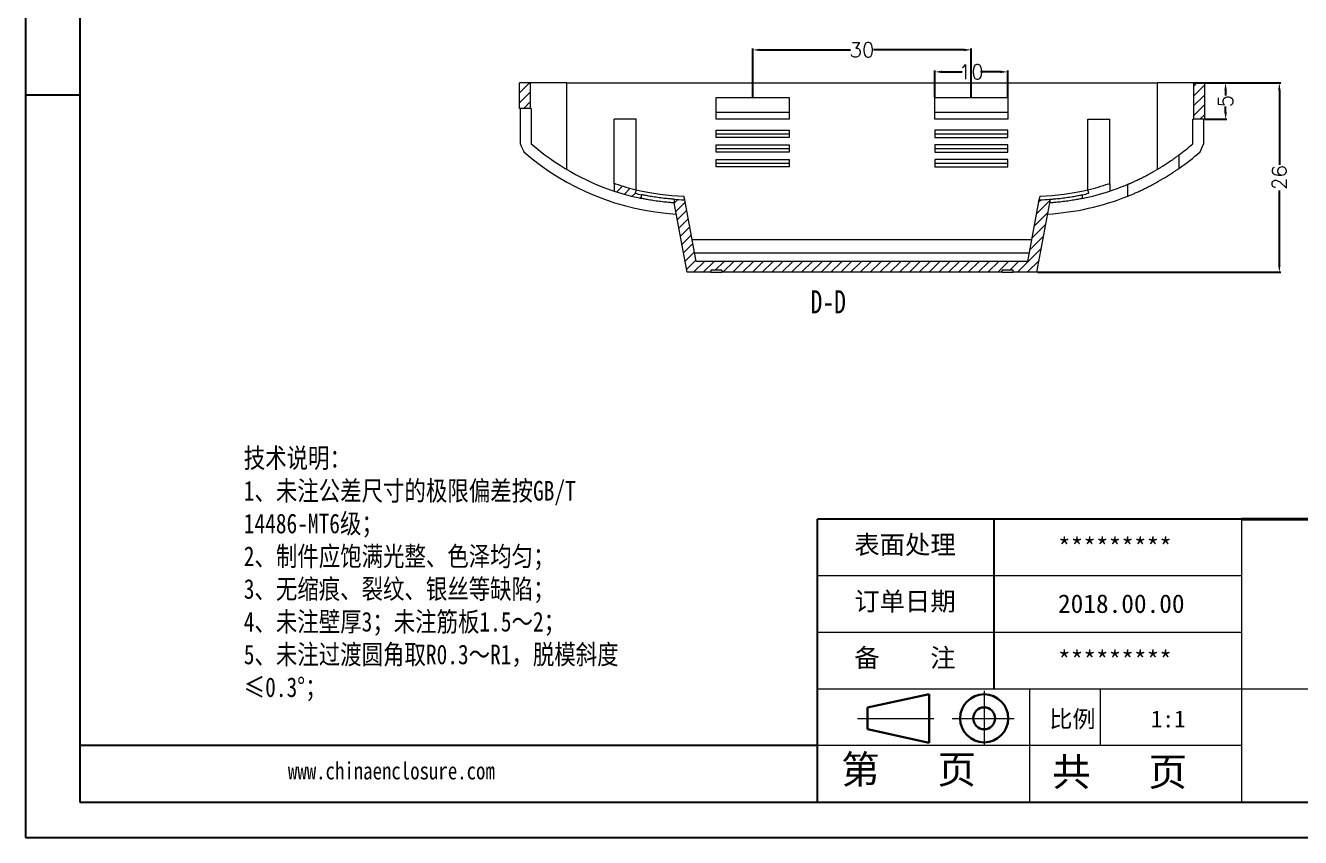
# Model space of a CAD drawing. Header units: inches. Extents: x 3010 to 3809, y 1126 to 1333.
# Drawn here: x 3009.9 to 3184.9, y 1128.8 to 1240.2 of the extents above; entities that cross this region are included whole.
import ezdxf

# ---------------------------------------------------------------- set-up
doc = ezdxf.new("R2010")
doc.units = ezdxf.units.IN
doc.header["$LTSCALE"] = 15
doc.linetypes.add('CENTER2', pattern=[28.575, 19.05, -3.175, 3.175, -3.175])
doc.layers.add('文字', color=81, linetype='Continuous')
for name, color, linetype, lineweight in [('粗实线', 7, 'Continuous', 30), ('细实线', 3, 'Continuous', 9), ('细点划线', 2, 'CENTER2', 9)]:
    doc.layers.add(name, color=color, linetype=linetype, lineweight=lineweight)
doc.styles.add('SLDTEXTSTYLE0', font='TXT', dxfattribs={"width": 0.75})
doc.styles.get("Standard").update_dxf_attribs({"font": 'txt', "bigfont": 'gbcbig.shx'})
doc.styles.add('宋体', font='', dxfattribs={"width": 0.8, "height": 3.5})
doc.styles.get('宋体').set_extended_font_data('SimSun')
doc.dimstyles.new('2.5', dxfattribs={"dimtxt": 2, "dimasz": 1, "dimexe": 0.18, "dimexo": 0.0625, "dimgap": 0.09, "dimtad": 0, "dimdsep": 46, "dimtxsty": 'Standard', "dimcen": 1, "dimclrd": 3, "dimclre": 3, "dimadec": 0, "dimazin": 2, "dimtfac": 1, "dimtofl": 0, "dimtmove": 0, "dimatfit": 3, "dimfxl": 1, "dimtolj": 1, "dimtzin": 0, "dimarcsym": 0})

# ---------------------------------------------------------------- blocks, each defined once
blk = doc.blocks.new('*D323')
at = {"color": 3, "lineweight": -2}
for p, q in [((3171.82, 1232.34), (3182.22, 1232.34)), ((3182.04, 1231.34), (3182.04, 1221.1)), ((3182.04, 1207.34), (3182.04, 1217.58)), ((3148.82, 1206.34), (3182.22, 1206.34))]:
    blk.add_line(p, q, dxfattribs=at)
at = {"color": 3}
for points in [[(3181.87, 1231.34), (3182.2, 1231.34), (3182.04, 1232.34)], [(3181.87, 1207.34), (3182.2, 1207.34), (3182.04, 1206.34)]]:
    blk.add_solid(points, dxfattribs=at)
at = {"layer": 'Defpoints', "color": 0}
for p in [(3171.75, 1232.34), (3182.04, 1232.34), (3148.75, 1206.34)]:
    blk.add_point(p, dxfattribs=at)
at = {"color": 0, "insert": (3182.04, 1219.34), "char_height": 2, "attachment_point": 5, "rotation": 90}
blk.add_mtext('\\A1;26', dxfattribs=at)
blk = doc.blocks.new('*D324')
at = {"color": 3, "lineweight": -2}
for p, q in [((3170.32, 1232.34), (3174.84, 1232.34)), ((3174.66, 1231.34), (3174.66, 1230.6)), ((3174.66, 1228.34), (3174.66, 1229.08)), ((3171.82, 1227.34), (3174.84, 1227.34))]:
    blk.add_line(p, q, dxfattribs=at)
at = {"color": 3}
for points in [[(3174.49, 1231.34), (3174.83, 1231.34), (3174.66, 1232.34)], [(3174.49, 1228.34), (3174.83, 1228.34), (3174.66, 1227.34)]]:
    blk.add_solid(points, dxfattribs=at)
at = {"layer": 'Defpoints', "color": 0}
for p in [(3170.25, 1232.34), (3174.66, 1232.34), (3171.75, 1227.34)]:
    blk.add_point(p, dxfattribs=at)
at = {"color": 0, "insert": (3174.66, 1229.84), "char_height": 2, "attachment_point": 5, "rotation": 90}
blk.add_mtext('\\A1;5', dxfattribs=at)
blk = doc.blocks.new('*D325')
at = {"color": 3, "lineweight": -2}
for p, q in [((3109.75, 1230.4), (3109.75, 1237.05)), ((3110.75, 1236.87), (3123.16, 1236.87)), ((3138.75, 1236.87), (3126.34, 1236.87)), ((3139.75, 1230.4), (3139.75, 1237.05))]:
    blk.add_line(p, q, dxfattribs=at)
at = {"color": 3}
for points in [[(3110.75, 1237.03), (3110.75, 1236.7), (3109.75, 1236.87)], [(3138.75, 1237.03), (3138.75, 1236.7), (3139.75, 1236.87)]]:
    blk.add_solid(points, dxfattribs=at)
at = {"layer": 'Defpoints', "color": 0}
for p in [(3139.75, 1236.87), (3109.75, 1230.34), (3139.75, 1230.34)]:
    blk.add_point(p, dxfattribs=at)
at = {"color": 0, "insert": (3124.75, 1236.87), "char_height": 2, "attachment_point": 5}
blk.add_mtext('\\A1;30', dxfattribs=at)
blk = doc.blocks.new('*D329')
at = {"color": 3, "lineweight": -2}
for p, q in [((3134.75, 1230.4), (3134.75, 1234.03)), ((3135.75, 1233.85), (3138.5, 1233.85)), ((3143.75, 1233.85), (3141.01, 1233.85)), ((3144.75, 1230.4), (3144.75, 1234.03))]:
    blk.add_line(p, q, dxfattribs=at)
at = {"color": 3}
for points in [[(3135.75, 1234.02), (3135.75, 1233.68), (3134.75, 1233.85)], [(3143.75, 1234.02), (3143.75, 1233.68), (3144.75, 1233.85)]]:
    blk.add_solid(points, dxfattribs=at)
at = {"layer": 'Defpoints', "color": 0}
for p in [(3144.75, 1233.85), (3134.75, 1230.34), (3144.75, 1230.34)]:
    blk.add_point(p, dxfattribs=at)
at = {"color": 0, "insert": (3139.75, 1233.85), "char_height": 2, "attachment_point": 5}
blk.add_mtext('\\A1;10', dxfattribs=at)

msp = doc.modelspace()

# ---------------------------------------------------------------- hatches: boundary and pattern name
at = {"linetype": 'Continuous', "lineweight": 0}
h = msp.add_hatch(dxfattribs=at)
h.set_pattern_fill('ANSI31', color=4, scale=0.3, style=0)
h.paths.add_polyline_path([(3079.254, 1228.84), (3079.254, 1232.34), (3077.754, 1232.34), (3077.754, 1228.84)], flags=0)
h = msp.add_hatch(dxfattribs=at)
h.set_pattern_fill('ANSI31', color=4, scale=0.3, style=0)
h.paths.add_polyline_path([(3171.754, 1227.34), (3171.754, 1232.34), (3170.254, 1232.34), (3170.254, 1227.34)], flags=0)
h = msp.add_hatch(dxfattribs=at)
h.set_pattern_fill('ANSI31', color=4, scale=0.3, style=0)
edge = h.paths.add_edge_path(flags=0)
edge.add_line((3090.917, 1218.486), (3090.754, 1218.486))
edge.add_line((3090.754, 1218.486), (3090.754, 1217.486))
edge.add_arc((3101.312, 1249.279), 33.5, 251.62921, 258.21276)
edge.add_line((3094.469, 1216.485), (3094.469, 1216.996))
edge.add_arc((3101.312, 1249.279), 33, 256.55246, 258.03154, ccw=False)
edge.add_line((3093.638, 1217.184), (3093.754, 1217.67))
edge.add_arc((3101.312, 1249.279), 32.5, 251.34624, 256.55246, ccw=False)
h = msp.add_hatch(dxfattribs=at)
h.set_pattern_fill('ANSI31', color=4, scale=0.3, style=0)
edge = h.paths.add_edge_path(flags=0)
edge.add_line((3104.004, 1206.64), (3105.504, 1206.64))
edge.add_line((3105.504, 1206.64), (3105.504, 1206.34))
edge.add_line((3105.504, 1206.34), (3144.004, 1206.34))
edge.add_line((3144.004, 1206.34), (3144.004, 1206.64))
edge.add_line((3144.004, 1206.64), (3145.504, 1206.64))
edge.add_line((3145.504, 1206.64), (3145.504, 1206.34))
edge.add_line((3145.504, 1206.34), (3148.754, 1206.34))
edge.add_line((3148.754, 1206.34), (3150.54, 1215.861))
edge.add_line((3150.54, 1215.861), (3150.54, 1216.362))
edge.add_arc((3148.196, 1249.279), 33, 271.74934, 274.07197, ccw=False)
edge.add_line((3149.204, 1216.294), (3149.094, 1216.291))
edge.add_line((3149.094, 1216.291), (3147.509, 1207.84))
edge.add_line((3147.509, 1207.84), (3101.999, 1207.84))
edge.add_line((3101.999, 1207.84), (3100.415, 1216.291))
edge.add_line((3100.415, 1216.291), (3100.305, 1216.294))
edge.add_arc((3101.312, 1249.279), 33, 265.92803, 268.25066, ccw=False)
edge.add_line((3098.969, 1216.362), (3098.969, 1215.861))
edge.add_line((3098.969, 1215.861), (3100.754, 1206.34))
edge.add_line((3100.754, 1206.34), (3104.004, 1206.34))
edge.add_line((3104.004, 1206.34), (3104.004, 1206.64))

# ---------------------------------------------------------------- linework, layer by layer
for p, q in [((3009.94, 1332.56), (3009.94, 1128.767)), ((3017.398, 1327.708), (3017.398, 1133.619)), ((3017.398, 1230.664), (3009.94, 1230.664)), ((3009.94, 1223.116), (3009.94, 1128.767)), ((3176.857, 1172.437), (3118.63, 1172.437)), ((3118.63, 1133.619), (3118.63, 1172.437)), ((3142.891, 1149.146), (3142.891, 1172.437)), ((3118.63, 1141.383), (3017.398, 1141.383)), ((3017.398, 1133.619), (3293.31, 1133.619)), ((3009.94, 1128.767), (3298.162, 1128.767)), ((3009.94, 1128.767), (3143.376, 1128.767))]:
    msp.add_line(p, q)
at = {"color": 7, "linetype": 'Continuous', "lineweight": 15}
for p, q in [((3077.754, 1228.84), (3077.754, 1232.34)), ((3079.254, 1232.34), (3077.754, 1232.34)), ((3079.254, 1228.84), (3079.254, 1232.34)), ((3084.254, 1232.34), (3079.254, 1232.34)), ((3084.254, 1220.447), (3084.254, 1232.34)), ((3084.254, 1232.34), (3165.254, 1232.34)), ((3165.254, 1232.34), (3165.254, 1220.447)), ((3170.254, 1232.34), (3165.254, 1232.34)), ((3170.254, 1232.34), (3170.254, 1227.34)), ((3171.754, 1232.34), (3170.254, 1232.34)), ((3171.754, 1232.34), (3171.754, 1227.34)), ((3104.754, 1227.34), (3104.754, 1230.34)), ((3104.754, 1230.34), (3114.754, 1230.34)), ((3114.754, 1230.34), (3114.754, 1227.34)), ((3134.754, 1227.34), (3134.754, 1230.34)), ((3134.754, 1230.34), (3144.754, 1230.34)), ((3144.754, 1230.34), (3144.754, 1227.34)), ((3079.254, 1228.84), (3077.754, 1228.84)), ((3077.817, 1228.84), (3077.817, 1224.025)), ((3079.254, 1228.84), (3079.336, 1228.84)), ((3079.336, 1228.84), (3079.336, 1223.995)), ((3093.754, 1227.34), (3090.754, 1227.34)), ((3090.754, 1218.486), (3090.754, 1227.34)), ((3093.754, 1217.67), (3093.754, 1227.34)), ((3104.754, 1228.34), (3114.754, 1228.34)), ((3114.754, 1227.34), (3104.754, 1227.34)), ((3134.754, 1228.34), (3144.754, 1228.34)), ((3144.754, 1227.34), (3134.754, 1227.34)), ((3155.754, 1217.67), (3155.754, 1227.34)), ((3155.754, 1227.34), (3158.754, 1227.34)), ((3158.754, 1218.486), (3158.754, 1227.34)), ((3170.173, 1223.995), (3170.173, 1227.34)), ((3170.173, 1227.34), (3170.254, 1227.34)), ((3171.754, 1227.34), (3170.254, 1227.34)), ((3171.692, 1224.024), (3171.692, 1227.34)), ((3104.754, 1224.84), (3104.754, 1225.84)), ((3104.754, 1225.84), (3114.754, 1225.84)), ((3104.754, 1225.34), (3114.754, 1225.34)), ((3114.754, 1225.84), (3114.754, 1224.84)), ((3144.754, 1225.84), (3134.754, 1225.84)), ((3134.754, 1225.84), (3134.754, 1224.84)), ((3134.754, 1225.34), (3144.754, 1225.34)), ((3144.754, 1224.84), (3144.754, 1225.84)), ((3114.754, 1224.84), (3104.754, 1224.84)), ((3104.754, 1222.84), (3104.754, 1223.84)), ((3104.754, 1223.84), (3114.754, 1223.84)), ((3104.754, 1223.34), (3114.754, 1223.34)), ((3114.754, 1223.84), (3114.754, 1222.84)), ((3134.754, 1224.84), (3144.754, 1224.84)), ((3144.754, 1223.84), (3134.754, 1223.84)), ((3134.754, 1223.84), (3134.754, 1222.84)), ((3134.754, 1223.34), (3144.754, 1223.34)), ((3144.754, 1222.84), (3144.754, 1223.84)), ((3171.157, 1222.863), (3171.692, 1224.024)), ((3114.754, 1222.84), (3104.754, 1222.84)), ((3104.754, 1220.84), (3104.754, 1221.84)), ((3104.754, 1221.84), (3114.754, 1221.84)), ((3114.754, 1221.84), (3114.754, 1220.84)), ((3134.754, 1222.84), (3144.754, 1222.84)), ((3144.754, 1221.84), (3134.754, 1221.84)), ((3134.754, 1221.84), (3134.754, 1220.84)), ((3144.754, 1220.84), (3144.754, 1221.84)), ((3168.254, 1222.448), (3168.254, 1220.597)), ((3104.754, 1221.34), (3114.754, 1221.34)), ((3114.754, 1220.84), (3104.754, 1220.84)), ((3134.754, 1221.34), (3144.754, 1221.34)), ((3134.754, 1220.84), (3144.754, 1220.84)), ((3090.917, 1218.486), (3090.754, 1218.486)), ((3090.754, 1218.486), (3090.754, 1217.486)), ((3158.591, 1218.486), (3158.754, 1218.486)), ((3158.754, 1218.486), (3158.754, 1217.486)), ((3161.254, 1216.806), (3161.254, 1218.429)), ((3093.754, 1217.67), (3093.638, 1217.184)), ((3094.469, 1216.485), (3094.469, 1216.996)), ((3098.969, 1216.362), (3098.969, 1215.861)), ((3100.305, 1216.294), (3100.415, 1216.291)), ((3100.415, 1216.291), (3100.32, 1216.794)), ((3101.999, 1207.84), (3100.415, 1216.291)), ((3147.509, 1207.84), (3149.094, 1216.291)), ((3149.094, 1216.291), (3149.188, 1216.794)), ((3149.094, 1216.291), (3149.204, 1216.294)), ((3150.54, 1216.362), (3150.54, 1215.861)), ((3155.04, 1216.485), (3155.04, 1216.996)), ((3155.871, 1217.184), (3155.754, 1217.67)), ((3100.754, 1206.34), (3098.969, 1215.861)), ((3148.754, 1206.34), (3150.54, 1215.861)), ((3101.437, 1210.84), (3148.072, 1210.84)), ((3147.72, 1208.965), (3101.788, 1208.965)), ((3147.509, 1207.84), (3101.999, 1207.84)), ((3104.004, 1206.34), (3100.754, 1206.34)), ((3104.004, 1206.64), (3104.004, 1206.34)), ((3105.504, 1206.64), (3104.004, 1206.64)), ((3104.004, 1206.34), (3105.504, 1206.34)), ((3105.504, 1206.64), (3105.504, 1206.34)), ((3144.004, 1206.34), (3105.504, 1206.34)), ((3145.504, 1206.64), (3144.004, 1206.64)), ((3144.004, 1206.34), (3144.004, 1206.64)), ((3144.004, 1206.34), (3145.504, 1206.34)), ((3145.504, 1206.34), (3145.504, 1206.64)), ((3148.754, 1206.34), (3145.504, 1206.34))]:
    msp.add_line(p, q, dxfattribs=at)
for centre, radius, start, end in [((3101.312, 1249.279), 33.5, 229.00365, 251.62921), ((3148.196, 1249.279), 33.5, 306.78023, 310.99635), ((3101.312, 1249.279), 35, 228.9986, 266.62901), ((3148.196, 1249.279), 35, 304.96575, 310.99698), ((3101.312, 1249.279), 32.5, 251.34624, 256.55246), ((3148.196, 1249.279), 32.5, 283.44754, 288.65376), ((3148.196, 1249.279), 33.5, 288.37079, 292.94156), ((3101.312, 1249.279), 33.5, 251.62921, 258.21276), ((3101.312, 1249.279), 33, 256.55246, 258.03154), ((3101.312, 1249.279), 32.5, 256.55246, 268.25066), ((3101.312, 1249.279), 33, 265.92803, 268.25066), ((3148.196, 1249.279), 32.5, 271.74934, 283.44754), ((3148.196, 1249.279), 33, 271.74934, 274.07197), ((3148.196, 1249.279), 35, 273.37099, 291.90611), ((3148.196, 1249.279), 33.5, 281.78724, 288.37079), ((3148.196, 1249.279), 33, 281.96846, 283.44754)]:
    msp.add_arc(centre, radius, start, end, dxfattribs=at)
for points, knots in [([(3077.815, 1224.025), (3077.889, 1223.865), (3077.963, 1223.704), (3078.037, 1223.544), (3078.089, 1223.43), (3078.142, 1223.317), (3078.194, 1223.204), (3078.246, 1223.09), (3078.299, 1222.977), (3078.351, 1222.864)], [0, 0, 0, 0, 0.0005303301, 0.0005303301, 0.0005303301, 0.0009046612, 0.0009046612, 0.0009046612, 0.0012789924, 0.0012789924, 0.0012789924, 0.0012789924]), ([(3161.254, 1218.429), (3161.254, 1218.429), (3161.281, 1218.44), (3161.384, 1218.484), (3161.462, 1218.517), (3161.66, 1218.604), (3161.781, 1218.657), (3162.065, 1218.784), (3162.222, 1218.856), (3162.567, 1219.017), (3162.755, 1219.107), (3163.145, 1219.298), (3163.348, 1219.4), (3163.767, 1219.617), (3163.981, 1219.73), (3164.41, 1219.963), (3164.625, 1220.083), (3165.272, 1220.454), (3165.687, 1220.704), (3166.481, 1221.205), (3166.842, 1221.445), (3167.325, 1221.777), (3167.474, 1221.881), (3167.738, 1222.069), (3167.855, 1222.154), (3168.048, 1222.295), (3168.124, 1222.35), (3168.227, 1222.427), (3168.254, 1222.448), (3168.254, 1222.448)], [0, 0, 0, 0, 0.0625, 0.0625, 0.125, 0.125, 0.1875, 0.1875, 0.25, 0.25, 0.3125, 0.3125, 0.375, 0.375, 0.4375, 0.4375, 0.5, 0.5, 0.625, 0.625, 0.75, 0.75, 0.8125, 0.8125, 0.875, 0.875, 0.9375, 0.9375, 1, 1, 1, 1]), ([(3161.254, 1216.806), (3161.254, 1216.806), (3161.28, 1216.817), (3161.382, 1216.858), (3161.459, 1216.889), (3161.655, 1216.97), (3161.775, 1217.02), (3162.055, 1217.139), (3162.212, 1217.207), (3162.554, 1217.359), (3162.742, 1217.444), (3163.131, 1217.625), (3163.334, 1217.721), (3163.753, 1217.926), (3163.969, 1218.034), (3164.399, 1218.254), (3164.615, 1218.368), (3165.267, 1218.72), (3165.685, 1218.958), (3166.485, 1219.434), (3166.848, 1219.661), (3167.333, 1219.973), (3167.481, 1220.071), (3167.744, 1220.246), (3167.861, 1220.326), (3168.052, 1220.456), (3168.126, 1220.507), (3168.227, 1220.578), (3168.254, 1220.597), (3168.254, 1220.597)], [0, 0, 0, 0, 0.0625, 0.0625, 0.125, 0.125, 0.1875, 0.1875, 0.25, 0.25, 0.3125, 0.3125, 0.375, 0.375, 0.4375, 0.4375, 0.5, 0.5, 0.625, 0.625, 0.75, 0.75, 0.8125, 0.8125, 0.875, 0.875, 0.9375, 0.9375, 1, 1, 1, 1]), ([(3098.969, 1216.362), (3098.969, 1216.362), (3098.954, 1216.363), (3098.897, 1216.368), (3098.853, 1216.371), (3098.739, 1216.379), (3098.669, 1216.385), (3098.504, 1216.399), (3098.409, 1216.407), (3098.095, 1216.436), (3097.843, 1216.461), (3097.436, 1216.507), (3097.294, 1216.524), (3097.005, 1216.561), (3096.859, 1216.581), (3096.567, 1216.622), (3096.419, 1216.644), (3096.132, 1216.688), (3095.993, 1216.71), (3095.722, 1216.756), (3095.591, 1216.778), (3095.349, 1216.822), (3095.236, 1216.843), (3095.026, 1216.883), (3094.933, 1216.901), (3094.77, 1216.934), (3094.699, 1216.948), (3094.585, 1216.972), (3094.542, 1216.981), (3094.484, 1216.993), (3094.469, 1216.996), (3094.469, 1216.996)], [0, 0, 0, 0, 0.0625, 0.0625, 0.125, 0.125, 0.1875, 0.1875, 0.25, 0.25, 0.375, 0.375, 0.4375, 0.4375, 0.5, 0.5, 0.5625, 0.5625, 0.625, 0.625, 0.6875, 0.6875, 0.75, 0.75, 0.8125, 0.8125, 0.875, 0.875, 0.9375, 0.9375, 1, 1, 1, 1]), ([(3098.969, 1215.861), (3098.969, 1215.861), (3098.954, 1215.862), (3098.897, 1215.866), (3098.853, 1215.869), (3098.739, 1215.878), (3098.669, 1215.883), (3098.505, 1215.897), (3098.409, 1215.905), (3098.095, 1215.933), (3097.843, 1215.958), (3097.436, 1216.004), (3097.294, 1216.021), (3097.005, 1216.057), (3096.859, 1216.076), (3096.567, 1216.117), (3096.419, 1216.138), (3096.132, 1216.182), (3095.993, 1216.204), (3095.722, 1216.248), (3095.591, 1216.271), (3095.349, 1216.314), (3095.236, 1216.335), (3095.026, 1216.374), (3094.933, 1216.392), (3094.77, 1216.424), (3094.699, 1216.438), (3094.585, 1216.461), (3094.542, 1216.47), (3094.484, 1216.482), (3094.469, 1216.485), (3094.469, 1216.485)], [0, 0, 0, 0, 0.0625, 0.0625, 0.125, 0.125, 0.1875, 0.1875, 0.25, 0.25, 0.375, 0.375, 0.4375, 0.4375, 0.5, 0.5, 0.5625, 0.5625, 0.625, 0.625, 0.6875, 0.6875, 0.75, 0.75, 0.8125, 0.8125, 0.875, 0.875, 0.9375, 0.9375, 1, 1, 1, 1]), ([(3150.54, 1216.362), (3150.54, 1216.362), (3150.554, 1216.363), (3150.612, 1216.368), (3150.656, 1216.371), (3150.77, 1216.379), (3150.84, 1216.385), (3151.004, 1216.399), (3151.1, 1216.407), (3151.413, 1216.436), (3151.666, 1216.461), (3152.072, 1216.507), (3152.215, 1216.524), (3152.504, 1216.561), (3152.65, 1216.581), (3152.942, 1216.622), (3153.09, 1216.644), (3153.377, 1216.688), (3153.516, 1216.71), (3153.787, 1216.756), (3153.917, 1216.778), (3154.16, 1216.822), (3154.273, 1216.843), (3154.482, 1216.883), (3154.576, 1216.901), (3154.739, 1216.934), (3154.81, 1216.948), (3154.923, 1216.972), (3154.966, 1216.981), (3155.025, 1216.993), (3155.04, 1216.996), (3155.04, 1216.996)], [0, 0, 0, 0, 0.0625, 0.0625, 0.125, 0.125, 0.1875, 0.1875, 0.25, 0.25, 0.375, 0.375, 0.4375, 0.4375, 0.5, 0.5, 0.5625, 0.5625, 0.625, 0.625, 0.6875, 0.6875, 0.75, 0.75, 0.8125, 0.8125, 0.875, 0.875, 0.9375, 0.9375, 1, 1, 1, 1]), ([(3155.04, 1216.485), (3155.04, 1216.485), (3155.025, 1216.482), (3154.967, 1216.47), (3154.924, 1216.461), (3154.81, 1216.438), (3154.741, 1216.424), (3154.577, 1216.392), (3154.482, 1216.374), (3154.171, 1216.316), (3153.922, 1216.271), (3153.518, 1216.204), (3153.377, 1216.182), (3153.089, 1216.138), (3152.944, 1216.117), (3152.652, 1216.076), (3152.503, 1216.057), (3152.215, 1216.021), (3152.075, 1216.004), (3151.802, 1215.973), (3151.67, 1215.959), (3151.425, 1215.935), (3151.311, 1215.924), (3151.1, 1215.905), (3151.006, 1215.897), (3150.841, 1215.884), (3150.77, 1215.878), (3150.656, 1215.869), (3150.613, 1215.866), (3150.555, 1215.862), (3150.54, 1215.861), (3150.54, 1215.861)], [0, 0, 0, 0, 0.0625, 0.0625, 0.125, 0.125, 0.1875, 0.1875, 0.25, 0.25, 0.375, 0.375, 0.4375, 0.4375, 0.5, 0.5, 0.5625, 0.5625, 0.625, 0.625, 0.6875, 0.6875, 0.75, 0.75, 0.8125, 0.8125, 0.875, 0.875, 0.9375, 0.9375, 1, 1, 1, 1])]:
    msp.add_open_spline(points, degree=3, knots=knots, dxfattribs=at)
at = {"layer": '粗实线', "color": 7, "lineweight": 40}
msp.add_line((3293.31, 1172.437), (3176.857, 1172.437), dxfattribs=at)
at = {"layer": '粗实线', "color": 7}
for p, q in [((3133.974, 1148.42), (3125.491, 1146.622)), ((3133.974, 1148.42), (3133.974, 1141.772)), ((3125.491, 1146.622), (3125.491, 1143.622)), ((3125.491, 1143.622), (3133.974, 1141.772))]:
    msp.add_line(p, q, dxfattribs=at)
for radius in [3.298, 1.5]:
    msp.add_circle((3141.523, 1145.122), radius, dxfattribs=at)
at = {"layer": '细实线', "color": 7}
for p, q in [((3176.857, 1172.437), (3176.857, 1133.619)), ((3176.857, 1164.673), (3118.63, 1164.673)), ((3176.857, 1156.91), (3118.63, 1156.91)), ((3293.31, 1149.146), (3118.63, 1149.146)), ((3147.743, 1149.146), (3147.743, 1133.619)), ((3157.448, 1149.146), (3157.448, 1141.383)), ((3176.857, 1141.383), (3118.63, 1141.383))]:
    msp.add_line(p, q, dxfattribs=at)
at = {"layer": '细点划线', "color": 7}
for p, q in [((3141.523, 1148.918), (3141.523, 1141.383)), ((3124.138, 1145.122), (3134.624, 1145.122)), ((3137.113, 1145.122), (3145.637, 1145.122))]:
    msp.add_line(p, q, dxfattribs=at)

# ---------------------------------------------------------------- texts
at = {"color": 7, "linetype": 'Continuous', "insert": (3117.694, 1203.885), "char_height": 3.175, "attachment_point": 1, "style": 'SLDTEXTSTYLE0'}
msp.add_mtext('D-D', dxfattribs=at)
at = {"char_height": 2.55318, "width": 1451.09917, "attachment_point": 1}
for s, insert in [('{\\fSimHei|b0|i0|c134|p49;表面处理}', (3123.693, 1170.234)), ('{\\fSimHei|b0|i0|c134|p49;*********}', (3151.657, 1169.905)), ('{\\fSimHei|b0|i0|c134|p49;订单日期}', (3123.693, 1162.47)), ('{\\fSimHei|b0|i0|c134|p49;2018.00.00}', (3151.657, 1162.142)), ('{\\fSimHei|b0|i0|c134|p49;备    注}', (3123.693, 1154.707)), ('{\\fSimHei|b0|i0|c134|p49;*********}', (3151.657, 1154.378))]:
    msp.add_mtext(s, dxfattribs=dict(at, insert=insert))
at = {"layer": '文字', "color": 0, "attachment_point": 1, "style": '宋体'}
for s, insert, char_height, width in [('{\\H1.111x;技术说明：\\P1、未注公差尺寸的极限偏差按GB/T 14486-MT6级；\\P2、制件应饱满光整、色泽均匀；\\P3、无缩痕、裂纹、银丝等缺陷；\\P4、未注壁厚3；未注筋板1.5～2；\\P5、未注过渡圆角取R0.3～R1，脱模斜度≤0.3%%D；}', (3039.9, 1182.2), 2.42611, 54.64673), ('www.chinaenclosure.com', (3045.959, 1139.111), 2.3722, 41.67725)]:
    msp.add_mtext(s, dxfattribs=dict(at, insert=insert, char_height=char_height, width=width))
at = {"layer": '细实线', "color": 7, "attachment_point": 1}
for s, insert, char_height, width in [('{\\fSimSun|b0|i0|c134|p54;比例}', (3150.461, 1146.206), 2.32907, 10.22388), ('{\\fSimSun|b0|i0|c134|p54;1:1}', (3164.411, 1146.206), 2.32907, 10.22388), ('{\\fSimSun|b0|i0|c134|p54;第   页}', (3121.896, 1140.048), 3.88178, 29.11334), ('{\\fSimSun|b0|i0|c134|p54; 共   页}', (3148.218, 1139.719), 3.88178, 29.11334)]:
    msp.add_mtext(s, dxfattribs=dict(at, insert=insert, char_height=char_height, width=width))

# ---------------------------------------------------------------- dimensions: what is measured, and where the dimension line sits
for base, p1, p2, picture, middle in [((3139.754, 1236.866), (3109.754, 1230.34), (3139.754, 1230.34), '*D325', (3124.754, 1236.866)), ((3144.754, 1233.851), (3134.754, 1230.34), (3144.754, 1230.34), '*D329', (3139.754, 1233.851))]:
    dim = msp.add_linear_dim(base=base, p1=p1, p2=p2, dimstyle='2.5')
    dim.commit()
    dim.dimension.update_dxf_attribs({"geometry": picture, "text_midpoint": middle})
for base, p1, p2, picture, middle in [((3182.037, 1232.34), (3148.754, 1206.34), (3171.754, 1232.34), '*D323', (3182.037, 1219.34)), ((3174.661, 1232.34), (3171.754, 1227.34), (3170.254, 1232.34), '*D324', (3174.661, 1229.84))]:
    dim = msp.add_linear_dim(base=base, p1=p1, p2=p2, angle=90, dimstyle='2.5')
    dim.commit()
    dim.dimension.update_dxf_attribs({"geometry": picture, "text_midpoint": middle})

doc.saveas('drawing.dxf')
